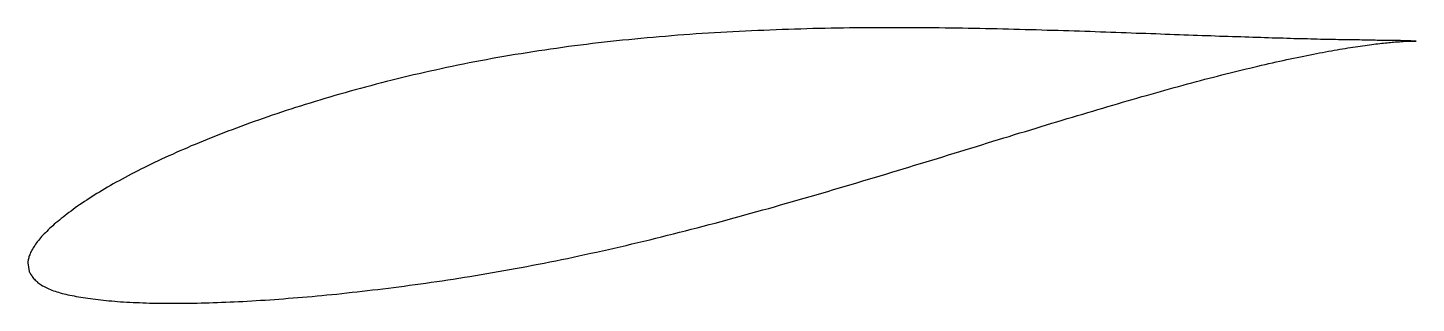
# Model space of a CAD drawing. Header units: metres. Extents: x -35 to 71, y -8 to 13.
import ezdxf

# ---------------------------------------------------------------- set-up
doc = ezdxf.new("R2010")
doc.units = ezdxf.units.M

msp = doc.modelspace()

# ---------------------------------------------------------------- linework, layer by layer
msp.add_lwpolyline([(71.08, 11.82), (71.08, 11.82), (71.07, 11.82), (71.06, 11.82), (71.04, 11.83), (71.02, 11.83), (71, 11.83), (70.97, 11.83), (70.94, 11.83), (70.91, 11.84), (70.87, 11.84), (70.82, 11.84), (70.78, 11.84), (70.72, 11.84), (70.67, 11.85), (70.61, 11.85), (70.54, 11.85), (70.47, 11.85), (70.4, 11.85), (70.32, 11.86), (70.24, 11.86), (70.16, 11.86), (70.07, 11.86), (69.98, 11.86), (69.88, 11.87), (69.78, 11.87), (69.67, 11.87), (69.56, 11.87), (69.45, 11.87), (69.33, 11.88), (69.21, 11.88), (69.09, 11.88), (68.96, 11.88), (68.82, 11.88), (68.69, 11.89), (68.54, 11.89), (68.4, 11.89), (68.25, 11.89), (68.1, 11.89), (67.94, 11.9), (67.78, 11.9), (67.61, 11.9), (67.44, 11.9), (67.27, 11.91), (67.09, 11.91), (66.91, 11.91), (66.73, 11.92), (66.54, 11.92), (66.35, 11.92), (66.15, 11.93), (65.95, 11.93), (65.75, 11.93), (65.54, 11.94), (65.33, 11.94), (65.12, 11.94), (64.9, 11.95), (64.68, 11.95), (64.45, 11.96), (64.22, 11.96), (63.99, 11.97), (63.75, 11.97), (63.51, 11.98), (63.26, 11.99), (63.02, 11.99), (62.77, 12), (62.51, 12), (62.25, 12.01), (61.99, 12.02), (61.72, 12.02), (61.46, 12.03), (61.18, 12.04), (60.91, 12.05), (60.63, 12.06), (60.35, 12.06), (60.06, 12.07), (59.77, 12.08), (59.48, 12.09), (59.18, 12.1), (58.88, 12.11), (58.58, 12.12), (58.27, 12.13), (57.96, 12.14), (57.65, 12.15), (57.34, 12.16), (57.02, 12.17), (56.7, 12.18), (56.37, 12.19), (56.04, 12.2), (55.71, 12.21), (55.38, 12.23), (55.04, 12.24), (54.7, 12.25), (54.36, 12.26), (54.01, 12.27), (53.67, 12.29), (53.31, 12.3), (52.96, 12.31), (52.6, 12.32), (52.24, 12.34), (51.88, 12.35), (51.52, 12.36), (51.15, 12.38), (50.78, 12.39), (50.4, 12.41), (50.03, 12.42), (49.65, 12.43), (49.27, 12.45), (48.88, 12.46), (48.5, 12.47), (48.11, 12.49), (47.72, 12.5), (47.33, 12.52), (46.93, 12.53), (46.53, 12.54), (46.13, 12.56), (45.73, 12.57), (45.33, 12.59), (44.92, 12.6), (44.51, 12.61), (44.1, 12.62), (43.69, 12.64), (43.27, 12.65), (42.85, 12.66), (42.44, 12.68), (42.01, 12.69), (41.59, 12.7), (41.17, 12.71), (40.74, 12.72), (40.31, 12.73), (39.88, 12.74), (39.45, 12.75), (39.02, 12.77), (38.58, 12.77), (38.14, 12.78), (37.7, 12.79), (37.26, 12.8), (36.82, 12.81), (36.38, 12.82), (35.94, 12.82), (35.49, 12.83), (35.04, 12.83), (34.59, 12.84), (34.14, 12.84), (33.69, 12.85), (33.24, 12.85), (32.79, 12.86), (32.33, 12.86), (31.88, 12.86), (31.42, 12.86), (30.96, 12.86), (30.5, 12.86), (30.04, 12.86), (29.58, 12.86), (29.12, 12.85), (28.66, 12.85), (28.2, 12.84), (27.73, 12.84), (27.27, 12.83), (26.8, 12.82), (26.34, 12.82), (25.87, 12.81), (25.4, 12.8), (24.93, 12.79), (24.47, 12.77), (24, 12.76), (23.53, 12.75), (23.06, 12.73), (22.59, 12.72), (22.12, 12.7), (21.65, 12.68), (21.18, 12.66), (20.71, 12.64), (20.24, 12.62), (19.77, 12.6), (19.29, 12.57), (18.82, 12.55), (18.35, 12.52), (17.88, 12.5), (17.41, 12.47), (16.94, 12.44), (16.47, 12.41), (16, 12.38), (15.53, 12.35), (15.06, 12.31), (14.59, 12.28), (14.12, 12.24), (13.65, 12.2), (13.18, 12.16), (12.72, 12.12), (12.25, 12.08), (11.78, 12.04), (11.31, 11.99), (10.85, 11.94), (10.38, 11.9), (9.92, 11.85), (9.46, 11.8), (8.99, 11.75), (8.53, 11.69), (8.07, 11.64), (7.61, 11.58), (7.15, 11.53), (6.69, 11.47), (6.24, 11.41), (5.78, 11.34), (5.32, 11.28), (4.87, 11.22), (4.42, 11.15), (3.96, 11.08), (3.51, 11.01), (3.07, 10.94), (2.62, 10.87), (2.17, 10.8), (1.73, 10.72), (1.28, 10.65), (0.84, 10.57), (0.4, 10.49), (-0.04, 10.41), (-0.48, 10.33), (-0.92, 10.24), (-1.35, 10.16), (-1.79, 10.07), (-2.22, 9.98), (-2.65, 9.9), (-3.08, 9.81), (-3.5, 9.71), (-3.93, 9.62), (-4.35, 9.53), (-4.77, 9.43), (-5.19, 9.34), (-5.61, 9.24), (-6.02, 9.14), (-6.44, 9.04), (-6.85, 8.94), (-7.26, 8.84), (-7.67, 8.74), (-8.07, 8.63), (-8.48, 8.53), (-8.88, 8.42), (-9.28, 8.31), (-9.67, 8.21), (-10.07, 8.1), (-10.46, 7.99), (-10.85, 7.88), (-11.24, 7.77), (-11.63, 7.66), (-12.01, 7.55), (-12.39, 7.43), (-12.77, 7.32), (-13.15, 7.21), (-13.52, 7.09), (-13.89, 6.98), (-14.26, 6.86), (-14.63, 6.74), (-14.99, 6.63), (-15.35, 6.51), (-15.71, 6.39), (-16.07, 6.27), (-16.42, 6.15), (-16.77, 6.03), (-17.12, 5.91), (-17.47, 5.79), (-17.81, 5.67), (-18.15, 5.54), (-18.49, 5.42), (-18.82, 5.3), (-19.15, 5.17), (-19.48, 5.05), (-19.81, 4.93), (-20.13, 4.8), (-20.45, 4.68), (-20.77, 4.55), (-21.08, 4.43), (-21.39, 4.3), (-21.7, 4.17), (-22.01, 4.05), (-22.31, 3.92), (-22.61, 3.8), (-22.9, 3.67), (-23.2, 3.54), (-23.48, 3.42), (-23.77, 3.29), (-24.05, 3.16), (-24.33, 3.04), (-24.61, 2.91), (-24.88, 2.78), (-25.15, 2.66), (-25.42, 2.53), (-25.68, 2.4), (-25.94, 2.28), (-26.2, 2.15), (-26.46, 2.02), (-26.71, 1.9), (-26.95, 1.77), (-27.2, 1.65), (-27.44, 1.52), (-27.67, 1.39), (-27.9, 1.27), (-28.13, 1.14), (-28.36, 1.02), (-28.58, 0.89), (-28.8, 0.77), (-29.02, 0.64), (-29.23, 0.52), (-29.44, 0.4), (-29.64, 0.27), (-29.84, 0.15), (-30.04, 0.03), (-30.23, -0.09), (-30.42, -0.22), (-30.61, -0.34), (-30.79, -0.46), (-30.97, -0.58), (-31.15, -0.7), (-31.32, -0.82), (-31.49, -0.94), (-31.65, -1.06), (-31.81, -1.18), (-31.97, -1.29), (-32.12, -1.41), (-32.27, -1.53), (-32.42, -1.64), (-32.56, -1.76), (-32.7, -1.87), (-32.83, -1.98), (-32.96, -2.09), (-33.09, -2.2), (-33.21, -2.31), (-33.33, -2.42), (-33.45, -2.53), (-33.56, -2.63), (-33.66, -2.74), (-33.77, -2.84), (-33.87, -2.94), (-33.96, -3.04), (-34.06, -3.14), (-34.15, -3.24), (-34.23, -3.34), (-34.31, -3.44), (-34.39, -3.54), (-34.46, -3.63), (-34.53, -3.73), (-34.59, -3.82), (-34.65, -3.92), (-34.71, -4.01), (-34.76, -4.1), (-34.81, -4.19), (-34.86, -4.28), (-34.9, -4.37), (-34.94, -4.45), (-34.97, -4.53), (-35, -4.62), (-35.03, -4.7), (-35.05, -4.77), (-35.07, -4.84), (-35.08, -4.91), (-35.1, -4.98), (-35.11, -5.03), (-35.11, -5.08), (-35.12, -5.12), (-35.12, -5.14), (-35.01, -5.82), (-35.01, -5.83), (-35, -5.84), (-34.98, -5.87), (-34.96, -5.9), (-34.93, -5.95), (-34.9, -6.01), (-34.86, -6.07), (-34.82, -6.14), (-34.78, -6.21), (-34.73, -6.28), (-34.67, -6.34), (-34.61, -6.41), (-34.55, -6.48), (-34.48, -6.54), (-34.41, -6.6), (-34.34, -6.67), (-34.26, -6.73), (-34.18, -6.78), (-34.09, -6.84), (-34, -6.9), (-33.91, -6.95), (-33.81, -7), (-33.71, -7.05), (-33.6, -7.1), (-33.5, -7.15), (-33.38, -7.2), (-33.27, -7.24), (-33.15, -7.29), (-33.02, -7.33), (-32.89, -7.37), (-32.76, -7.41), (-32.63, -7.45), (-32.49, -7.49), (-32.34, -7.52), (-32.2, -7.56), (-32.05, -7.59), (-31.89, -7.63), (-31.73, -7.66), (-31.57, -7.69), (-31.41, -7.72), (-31.24, -7.75), (-31.06, -7.78), (-30.88, -7.81), (-30.7, -7.84), (-30.52, -7.87), (-30.33, -7.89), (-30.14, -7.92), (-29.94, -7.94), (-29.74, -7.97), (-29.54, -7.99), (-29.33, -8.01), (-29.12, -8.03), (-28.91, -8.06), (-28.69, -8.07), (-28.47, -8.09), (-28.25, -8.11), (-28.02, -8.13), (-27.79, -8.14), (-27.55, -8.16), (-27.32, -8.17), (-27.07, -8.18), (-26.83, -8.19), (-26.58, -8.2), (-26.33, -8.21), (-26.07, -8.22), (-25.81, -8.23), (-25.55, -8.23), (-25.29, -8.24), (-25.02, -8.24), (-24.75, -8.25), (-24.47, -8.25), (-24.19, -8.25), (-23.91, -8.25), (-23.63, -8.25), (-23.34, -8.25), (-23.05, -8.24), (-22.76, -8.24), (-22.46, -8.23), (-22.16, -8.23), (-21.86, -8.22), (-21.55, -8.21), (-21.24, -8.21), (-20.93, -8.2), (-20.61, -8.18), (-20.3, -8.17), (-19.98, -8.16), (-19.65, -8.15), (-19.33, -8.13), (-19, -8.12), (-18.66, -8.1), (-18.33, -8.08), (-17.99, -8.06), (-17.65, -8.04), (-17.31, -8.02), (-16.96, -8), (-16.61, -7.98), (-16.26, -7.95), (-15.91, -7.93), (-15.55, -7.9), (-15.2, -7.87), (-14.83, -7.84), (-14.47, -7.81), (-14.11, -7.78), (-13.74, -7.75), (-13.37, -7.72), (-12.99, -7.68), (-12.62, -7.65), (-12.24, -7.61), (-11.86, -7.58), (-11.48, -7.54), (-11.09, -7.5), (-10.71, -7.46), (-10.32, -7.41), (-9.93, -7.37), (-9.54, -7.33), (-9.14, -7.28), (-8.74, -7.23), (-8.35, -7.19), (-7.95, -7.14), (-7.54, -7.09), (-7.14, -7.03), (-6.73, -6.98), (-6.32, -6.93), (-5.91, -6.87), (-5.5, -6.82), (-5.09, -6.76), (-4.67, -6.7), (-4.26, -6.64), (-3.84, -6.58), (-3.42, -6.52), (-3, -6.46), (-2.57, -6.39), (-2.15, -6.33), (-1.72, -6.26), (-1.3, -6.19), (-0.87, -6.12), (-0.44, -6.05), (-0.01, -5.97), (0.42, -5.9), (0.86, -5.82), (1.29, -5.75), (1.73, -5.67), (2.17, -5.59), (2.61, -5.51), (3.04, -5.43), (3.48, -5.34), (3.93, -5.26), (4.37, -5.17), (4.81, -5.08), (5.26, -4.99), (5.7, -4.9), (6.15, -4.81), (6.59, -4.71), (7.04, -4.62), (7.49, -4.52), (7.94, -4.42), (8.39, -4.33), (8.84, -4.22), (9.29, -4.12), (9.74, -4.02), (10.19, -3.92), (10.64, -3.81), (11.09, -3.7), (11.55, -3.6), (12, -3.49), (12.45, -3.38), (12.91, -3.26), (13.36, -3.15), (13.81, -3.04), (14.27, -2.92), (14.72, -2.81), (15.18, -2.69), (15.63, -2.58), (16.09, -2.46), (16.54, -2.34), (17, -2.22), (17.46, -2.1), (17.91, -1.98), (18.37, -1.85), (18.82, -1.73), (19.28, -1.61), (19.73, -1.48), (20.19, -1.35), (20.64, -1.23), (21.09, -1.1), (21.55, -0.98), (22, -0.85), (22.46, -0.72), (22.91, -0.59), (23.36, -0.46), (23.81, -0.33), (24.26, -0.2), (24.72, -0.07), (25.17, 0.06), (25.62, 0.19), (26.07, 0.32), (26.51, 0.46), (26.96, 0.59), (27.41, 0.72), (27.86, 0.85), (28.3, 0.99), (28.75, 1.12), (29.19, 1.25), (29.64, 1.39), (30.08, 1.52), (30.52, 1.65), (30.96, 1.79), (31.4, 1.92), (31.84, 2.05), (32.28, 2.19), (32.71, 2.32), (33.15, 2.45), (33.59, 2.59), (34.02, 2.72), (34.45, 2.85), (34.88, 2.98), (35.31, 3.12), (35.74, 3.25), (36.17, 3.38), (36.59, 3.51), (37.02, 3.64), (37.44, 3.77), (37.86, 3.9), (38.28, 4.03), (38.7, 4.16), (39.12, 4.29), (39.53, 4.42), (39.95, 4.54), (40.36, 4.67), (40.77, 4.8), (41.18, 4.92), (41.59, 5.05), (42, 5.17), (42.4, 5.3), (42.8, 5.42), (43.2, 5.54), (43.6, 5.66), (44, 5.78), (44.39, 5.9), (44.79, 6.02), (45.18, 6.14), (45.57, 6.25), (45.96, 6.37), (46.34, 6.48), (46.72, 6.6), (47.11, 6.71), (47.48, 6.82), (47.86, 6.93), (48.24, 7.04), (48.61, 7.15), (48.98, 7.26), (49.35, 7.37), (49.71, 7.47), (50.08, 7.58), (50.44, 7.68), (50.8, 7.78), (51.16, 7.88), (51.51, 7.98), (51.86, 8.08), (52.21, 8.18), (52.56, 8.27), (52.9, 8.37), (53.25, 8.46), (53.59, 8.55), (53.92, 8.64), (54.26, 8.73), (54.59, 8.82), (54.92, 8.91), (55.24, 8.99), (55.57, 9.08), (55.89, 9.16), (56.21, 9.24), (56.52, 9.32), (56.84, 9.4), (57.15, 9.48), (57.45, 9.55), (57.76, 9.63), (58.06, 9.7), (58.36, 9.77), (58.65, 9.84), (58.95, 9.91), (59.24, 9.98), (59.52, 10.05), (59.81, 10.11), (60.09, 10.18), (60.36, 10.24), (60.64, 10.3), (60.91, 10.36), (61.18, 10.42), (61.44, 10.48), (61.7, 10.53), (61.96, 10.59), (62.22, 10.64), (62.47, 10.69), (62.72, 10.74), (62.97, 10.79), (63.21, 10.84), (63.45, 10.89), (63.68, 10.93), (63.92, 10.97), (64.14, 11.02), (64.37, 11.06), (64.59, 11.1), (64.81, 11.14), (65.03, 11.17), (65.24, 11.21), (65.45, 11.25), (65.65, 11.28), (65.85, 11.31), (66.05, 11.34), (66.24, 11.37), (66.43, 11.4), (66.62, 11.43), (66.8, 11.46), (66.98, 11.48), (67.16, 11.51), (67.33, 11.53), (67.5, 11.55), (67.67, 11.58), (67.83, 11.6), (67.99, 11.62), (68.14, 11.63), (68.29, 11.65), (68.44, 11.67), (68.58, 11.68), (68.72, 11.7), (68.85, 11.71), (68.98, 11.73), (69.11, 11.74), (69.23, 11.75), (69.35, 11.76), (69.47, 11.77), (69.58, 11.78), (69.69, 11.79), (69.79, 11.79), (69.89, 11.8), (69.99, 11.81), (70.08, 11.81), (70.17, 11.82), (70.25, 11.82), (70.33, 11.82), (70.41, 11.83), (70.48, 11.83), (70.55, 11.83), (70.61, 11.83), (70.67, 11.83), (70.73, 11.83), (70.78, 11.83), (70.82, 11.83), (70.87, 11.83), (70.91, 11.83), (70.94, 11.83), (70.97, 11.83), (71, 11.83), (71.02, 11.83), (71.04, 11.83), (71.06, 11.82), (71.07, 11.82), (71.08, 11.82), (71.08, 11.82)], close=True)

doc.saveas('drawing.dxf')
